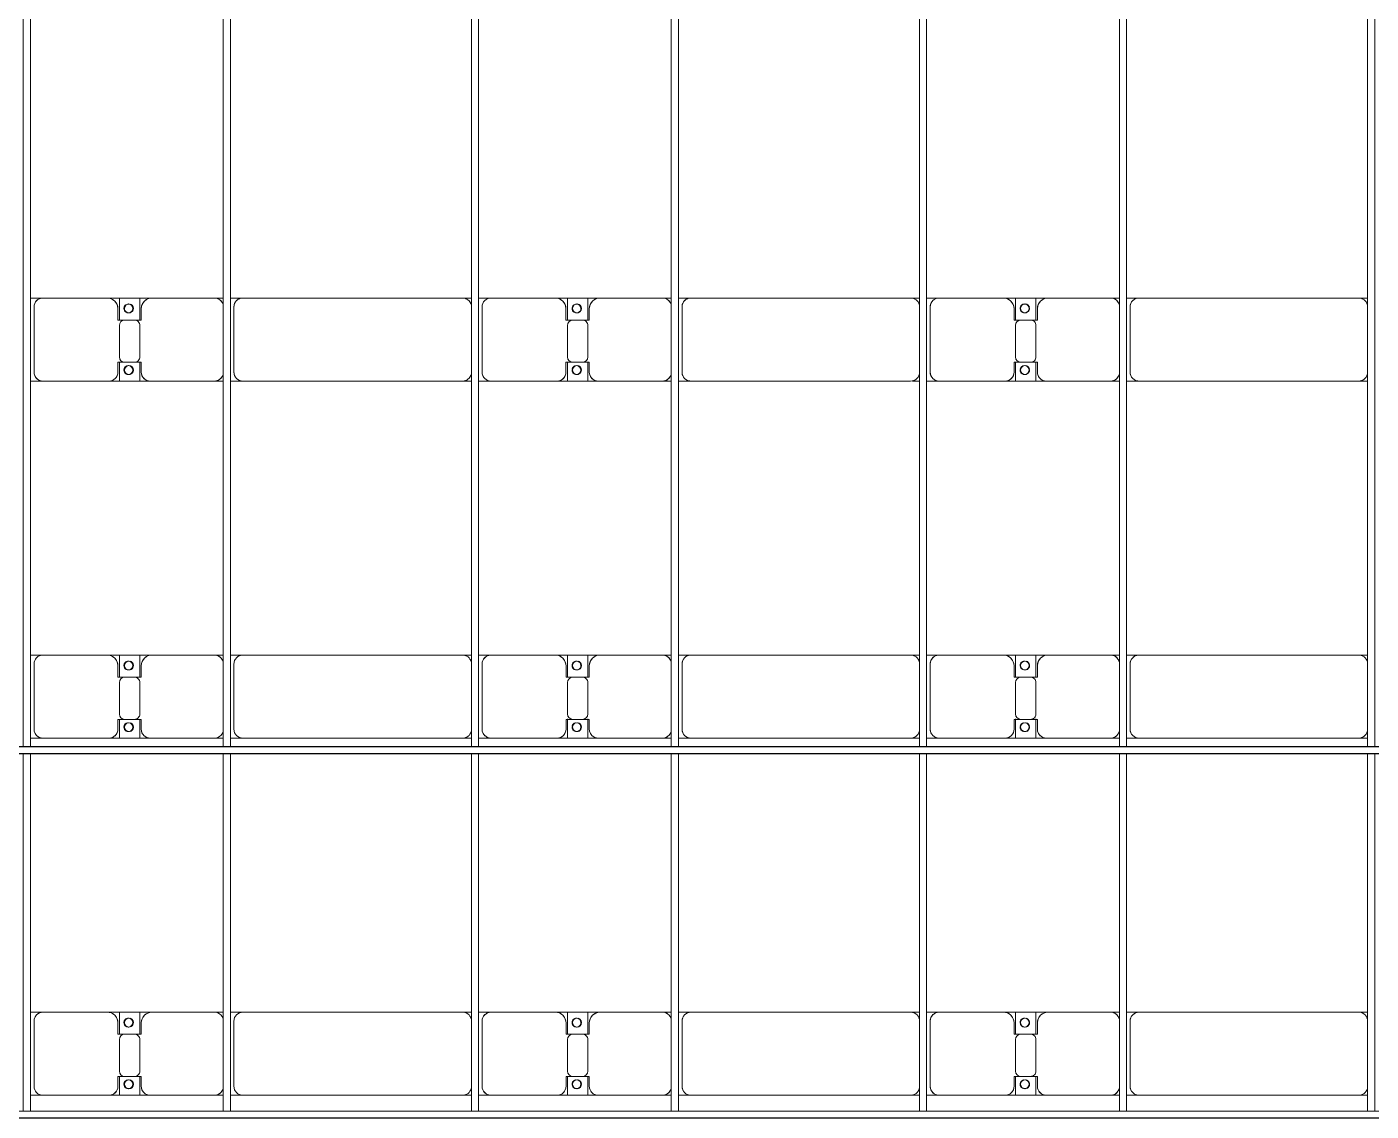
# Model space of a CAD drawing. Header units: millimetres. Extents: x -248177 to 167033, y 156986 to 268923.
# Drawn here: x -200103 to -192573, y 208419 to 214489 of the extents above; entities that cross this region are included whole.
import ezdxf

# ---------------------------------------------------------------- set-up
doc = ezdxf.new("R2010")
doc.units = ezdxf.units.MM
for name, color, linetype, lineweight in [('A-DETL-MBND', 5, 'Continuous', 9), ('A-GENM', 13, 'Continuous', 9), ('S-BEAM', 12, 'Continuous', 9)]:
    doc.layers.add(name, color=color, linetype=linetype, lineweight=lineweight)

# ---------------------------------------------------------------- blocks, each defined once
blk = doc.blocks.new('Dai phao do pin - DẢI PHAO ĐỠ PIN-V24-BỐ TRÍ KHUNG KẾT CẤU BÈ PIN 02')
at = {"layer": 'A-DETL-MBND', "color": 8}
for p, q in [((38349.7, 241.6), (38419.7, 241.6)), ((38349.7, 241.6), (38419.7, 241.6)), ((38779.7, 241.6), (38419.7, 241.6)), ((38779.7, 241.6), (38962.2, 241.6)), ((38962.2, 241.6), (38779.7, 241.6)), ((38847.8, 241.6), (39030.3, 241.6)), ((38847.8, 116.2), (38847.8, 241.6)), ((39030.3, 241.6), (38847.8, 241.6)), ((38962.2, 241.6), (38962.2, 116.2)), ((39380.3, 241.6), (39030.3, 241.6)), ((39380.3, 241.6), (39429.7, 241.6)), ((39380.3, 241.6), (39429.7, 241.6)), ((39469.7, 241.6), (39539.7, 241.6)), ((39469.7, 241.6), (39539.7, 241.6)), ((40770.3, 241.6), (39539.7, 241.6)), ((40770.3, 241.6), (40819.7, 241.6)), ((40770.3, 241.6), (40819.7, 241.6)), ((40859.7, 241.6), (40929.7, 241.6)), ((40859.7, 241.6), (40929.7, 241.6)), ((41289.7, 241.6), (40929.7, 241.6)), ((41289.7, 241.6), (41472.2, 241.6)), ((41472.2, 241.6), (41289.7, 241.6)), ((41357.8, 241.6), (41540.3, 241.6)), ((41357.8, 116.2), (41357.8, 241.6)), ((41540.3, 241.6), (41357.8, 241.6)), ((41472.2, 241.6), (41472.2, 116.2)), ((41890.3, 241.6), (41540.3, 241.6)), ((41890.3, 241.6), (41939.7, 241.6)), ((41890.3, 241.6), (41939.7, 241.6)), ((41979.7, 241.6), (42049.7, 241.6)), ((41979.7, 241.6), (42049.7, 241.6)), ((43280.3, 241.6), (42049.7, 241.6)), ((43290.5, 241.6), (43329.7, 241.6)), ((43290.5, 241.6), (43329.7, 241.6)), ((43369.7, 241.6), (43439.7, 241.6)), ((43369.7, 241.6), (43439.7, 241.6)), ((43799.7, 241.6), (43439.7, 241.6)), ((43799.7, 241.6), (43982.2, 241.6)), ((43982.2, 241.6), (43799.7, 241.6)), ((43867.8, 241.6), (44050.3, 241.6)), ((43867.8, 116.2), (43867.8, 241.6)), ((44050.3, 241.6), (43867.8, 241.6)), ((43982.2, 241.6), (43982.2, 116.2)), ((44400.3, 241.6), (44050.3, 241.6)), ((44400.3, 241.6), (44449.7, 241.6)), ((44400.3, 241.6), (44449.7, 241.6)), ((44489.7, 241.6), (44559.7, 241.6)), ((44489.7, 241.6), (44559.7, 241.6)), ((45790.3, 241.6), (44559.7, 241.6)), ((45790.3, 241.6), (45839.7, 241.6)), ((45790.3, 241.6), (45839.7, 241.6)), ((38369.7, 191.6), (38369.7, -173.4)), ((38839.7, 118.2), (38839.7, 181.6)), ((38970.3, 181.6), (38970.3, 118.2)), ((39489.7, 191.6), (39489.7, -173.4)), ((40879.7, 191.6), (40879.7, -173.4)), ((41349.7, 118.2), (41349.7, 181.6)), ((41480.3, 181.6), (41480.3, 118.2)), ((41999.7, 191.6), (41999.7, -173.4)), ((43389.7, 191.6), (43389.7, -173.4)), ((43859.7, 118.2), (43859.7, 181.6)), ((43990.3, 181.6), (43990.3, 118.2)), ((44509.7, 191.6), (44509.7, -173.4)), ((38932.2, 118.2), (38839.7, 118.2)), ((38847.8, 88.2), (38847.8, -88.2)), ((38970.3, 118.2), (38877.8, 118.2)), ((38962.2, -88.2), (38962.2, 88.2)), ((41442.2, 118.2), (41349.7, 118.2)), ((41357.8, 88.2), (41357.8, -88.2)), ((41480.3, 118.2), (41387.8, 118.2)), ((41472.2, -88.2), (41472.2, 88.2)), ((43952.2, 118.2), (43859.7, 118.2)), ((43867.8, 88.2), (43867.8, -88.2)), ((43990.3, 118.2), (43897.8, 118.2)), ((43982.2, -88.2), (43982.2, 88.2)), ((38839.7, -173.4), (38839.7, -118.2)), ((38839.7, -118.2), (38932.2, -118.2)), ((38847.8, -223.4), (38847.8, -116.2)), ((38877.8, -118.2), (38970.3, -118.2)), ((38962.2, -116.2), (38962.2, -223.4)), ((38970.3, -118.2), (38970.3, -173.4)), ((41349.7, -173.4), (41349.7, -118.2)), ((41349.7, -118.2), (41442.2, -118.2)), ((41357.8, -223.4), (41357.8, -116.2)), ((41387.8, -118.2), (41480.3, -118.2)), ((41472.2, -116.2), (41472.2, -223.4)), ((41480.3, -118.2), (41480.3, -173.4)), ((43859.7, -173.4), (43859.7, -118.2)), ((43859.7, -118.2), (43952.2, -118.2)), ((43867.8, -223.4), (43867.8, -116.2)), ((43897.8, -118.2), (43990.3, -118.2)), ((43982.2, -116.2), (43982.2, -223.4)), ((43990.3, -118.2), (43990.3, -173.4)), ((38419.7, -223.4), (38349.7, -223.4)), ((38419.7, -223.4), (38349.7, -223.4)), ((38419.7, -223.4), (38789.7, -223.4)), ((38962.2, -223.4), (38789.7, -223.4)), ((38789.7, -223.4), (38962.2, -223.4)), ((39020.3, -223.4), (38847.8, -223.4)), ((38847.8, -223.4), (39020.3, -223.4)), ((39020.3, -223.4), (39380.3, -223.4)), ((39429.7, -223.4), (39380.3, -223.4)), ((39429.7, -223.4), (39380.3, -223.4)), ((39539.7, -223.4), (39469.7, -223.4)), ((39539.7, -223.4), (39469.7, -223.4)), ((39539.7, -223.4), (40770.3, -223.4)), ((40819.7, -223.4), (40770.3, -223.4)), ((40819.7, -223.4), (40770.3, -223.4)), ((40929.7, -223.4), (40859.7, -223.4)), ((40929.7, -223.4), (40859.7, -223.4)), ((40929.7, -223.4), (41299.7, -223.4)), ((41472.2, -223.4), (41299.7, -223.4)), ((41299.7, -223.4), (41472.2, -223.4)), ((41530.3, -223.4), (41357.8, -223.4)), ((41357.8, -223.4), (41530.3, -223.4)), ((41530.3, -223.4), (41890.3, -223.4)), ((41939.7, -223.4), (41890.3, -223.4)), ((41939.7, -223.4), (41890.3, -223.4)), ((42049.7, -223.4), (41979.7, -223.4)), ((42049.7, -223.4), (41979.7, -223.4)), ((42049.7, -223.4), (43280.3, -223.4)), ((43329.7, -223.4), (43290.5, -223.4)), ((43329.7, -223.4), (43290.5, -223.4)), ((43439.7, -223.4), (43369.7, -223.4)), ((43439.7, -223.4), (43369.7, -223.4)), ((43439.7, -223.4), (43809.7, -223.4)), ((43982.2, -223.4), (43809.7, -223.4)), ((43809.7, -223.4), (43982.2, -223.4)), ((44040.3, -223.4), (43867.8, -223.4)), ((43867.8, -223.4), (44040.3, -223.4)), ((44040.3, -223.4), (44400.3, -223.4)), ((44449.7, -223.4), (44400.3, -223.4)), ((44449.7, -223.4), (44400.3, -223.4)), ((44559.7, -223.4), (44489.7, -223.4)), ((44559.7, -223.4), (44489.7, -223.4)), ((44559.7, -223.4), (45790.3, -223.4)), ((45839.7, -223.4), (45790.3, -223.4)), ((45839.7, -223.4), (45790.3, -223.4))]:
    blk.add_line(p, q, dxfattribs=at)
for centre, radius, start, end in [((38419.7, 191.6), 50, 90, 180), ((38419.7, 191.6), 50, 105, 180), ((38779.7, 181.6), 60, 360, 90), ((38779.7, 181.6), 60, 360, 60), ((39030.3, 181.6), 60, 90, 180), ((39030.3, 181.6), 60, 120, 180), ((39380.3, 191.6), 50, 15, 90), ((39380.3, 191.6), 50, 15, 75), ((39539.7, 191.6), 50, 90, 180), ((39539.7, 191.6), 50, 105, 135), ((40770.3, 191.6), 50, 15, 90), ((40770.3, 191.6), 50, 60, 90), ((40929.7, 191.6), 50, 90, 180), ((40929.7, 191.6), 50, 105, 180), ((41289.7, 181.6), 60, 0, 90), ((41289.7, 181.6), 60, 0, 60), ((41540.3, 181.6), 60, 90, 180), ((41540.3, 181.6), 60, 120, 180), ((41890.3, 191.6), 50, 15, 90), ((41890.3, 191.6), 50, 15, 75), ((42049.7, 191.6), 50, 90, 180), ((42049.7, 191.6), 50, 105, 135), ((43280.3, 191.6), 50, 15, 90), ((43280.3, 191.6), 50, 60, 78.18072), ((43439.7, 191.6), 50, 90, 180), ((43439.7, 191.6), 50, 105, 180), ((43799.7, 181.6), 60, 0, 90), ((43799.7, 181.6), 60, 0, 60), ((44050.3, 181.6), 60, 90, 180), ((44050.3, 181.6), 60, 120, 180), ((44400.3, 191.6), 50, 15, 90), ((44400.3, 191.6), 50, 15, 75), ((44559.7, 191.6), 50, 90, 180), ((44559.7, 191.6), 50, 105, 135), ((45790.3, 191.6), 50, 15, 90), ((45790.3, 191.6), 50, 60, 90), ((38898.6, 183.2), 25, 0, 180), ((38898.6, 183.2), 25, 180, 0), ((38898.6, 183.2), 25, 0, 165), ((38901.4, 183.2), 25, 360, 180), ((38901.4, 183.2), 25, 90, 180), ((38901.4, 183.2), 25, 180, 0), ((38901.4, 183.2), 25, 180, 300), ((38898.6, 183.2), 25, 210, 0), ((38901.4, 183.2), 25, 15, 75), ((38901.4, 183.2), 25, 330, 345), ((39539.7, 191.6), 50, 150, 180), ((40770.3, 191.6), 50, 15, 30), ((41408.6, 183.2), 25, 0, 180), ((41408.6, 183.2), 25, 180, 0), ((41408.6, 183.2), 25, 0, 165), ((41411.4, 183.2), 25, 0, 180), ((41411.4, 183.2), 25, 90, 180), ((41411.4, 183.2), 25, 180, 360), ((41411.4, 183.2), 25, 180, 300), ((41408.6, 183.2), 25, 210, 0), ((41411.4, 183.2), 25, 15, 75), ((41411.4, 183.2), 25, 330, 345), ((42049.7, 191.6), 50, 150, 180), ((43280.3, 191.6), 50, 15, 30), ((43918.6, 183.2), 25, 0, 180), ((43918.6, 183.2), 25, 180, 360), ((43918.6, 183.2), 25, 0, 165), ((43921.4, 183.2), 25, 0, 180), ((43921.4, 183.2), 25, 90, 180), ((43921.4, 183.2), 25, 180, 0), ((43921.4, 183.2), 25, 180, 300), ((43918.6, 183.2), 25, 210, 360), ((43921.4, 183.2), 25, 15, 75), ((43921.4, 183.2), 25, 330, 345), ((44559.7, 191.6), 50, 150, 180), ((45790.3, 191.6), 50, 15, 30), ((38877.8, 88.2), 30, 90, 180), ((38932.2, 88.2), 30, 0, 90), ((41387.8, 88.2), 30, 90, 180), ((41442.2, 88.2), 30, 360, 90), ((43897.8, 88.2), 30, 90, 180), ((43952.2, 88.2), 30, 360, 90), ((38877.8, -88.2), 30, 180, 270), ((38898.6, -161.8), 25, 360, 180), ((38898.6, -161.8), 25, 105, 165), ((38901.4, -161.8), 25, 360, 180), ((38901.4, -161.8), 25, 105, 180), ((38898.6, -161.8), 25, 360, 75), ((38901.4, -161.8), 25, 15, 75), ((38932.2, -88.2), 30, 270, 0), ((41387.8, -88.2), 30, 180, 270), ((41408.6, -161.8), 25, 0, 180), ((41408.6, -161.8), 25, 105, 165), ((41411.4, -161.8), 25, 0, 180), ((41411.4, -161.8), 25, 105, 180), ((41408.6, -161.8), 25, 0, 75), ((41411.4, -161.8), 25, 15, 75), ((41442.2, -88.2), 30, 270, 360), ((43897.8, -88.2), 30, 180, 270), ((43918.6, -161.8), 25, 0, 180), ((43918.6, -161.8), 25, 105, 165), ((43921.4, -161.8), 25, 0, 180), ((43921.4, -161.8), 25, 105, 180), ((43918.6, -161.8), 25, 0, 75), ((43921.4, -161.8), 25, 15, 75), ((43952.2, -88.2), 30, 270, 0), ((38419.7, -173.4), 50, 180, 270), ((38419.7, -173.4), 50, 180, 255), ((38789.7, -173.4), 50, 270, 0), ((38789.7, -173.4), 50, 285, 0), ((38898.6, -161.8), 25, 180, 0), ((38898.6, -161.8), 25, 195, 0), ((38901.4, -161.8), 25, 180, 360), ((38901.4, -161.8), 25, 180, 270), ((38901.4, -161.8), 25, 285, 345), ((39020.3, -173.4), 50, 180, 270), ((39020.3, -173.4), 50, 180, 255), ((39380.3, -173.4), 50, 270, 345), ((39380.3, -173.4), 50, 285, 345), ((39539.7, -173.4), 50, 180, 270), ((39539.7, -173.4), 50, 180, 210), ((39539.7, -173.4), 50, 240, 270), ((40770.3, -173.4), 50, 270, 345), ((40770.3, -173.4), 50, 285, 300), ((40770.3, -173.4), 50, 330, 345), ((40929.7, -173.4), 50, 180, 270), ((40929.7, -173.4), 50, 180, 255), ((41299.7, -173.4), 50, 270, 0), ((41299.7, -173.4), 50, 285, 0), ((41408.6, -161.8), 25, 180, 360), ((41408.6, -161.8), 25, 195, 0), ((41411.4, -161.8), 25, 180, 0), ((41411.4, -161.8), 25, 180, 270), ((41411.4, -161.8), 25, 285, 345), ((41530.3, -173.4), 50, 180, 270), ((41530.3, -173.4), 50, 180, 255), ((41890.3, -173.4), 50, 270, 345), ((41890.3, -173.4), 50, 285, 345), ((42049.7, -173.4), 50, 180, 270), ((42049.7, -173.4), 50, 180, 210), ((42049.7, -173.4), 50, 240, 270), ((43280.3, -173.4), 50, 270, 345), ((43280.3, -173.4), 50, 285, 300), ((43280.3, -173.4), 50, 330, 345), ((43439.7, -173.4), 50, 180, 270), ((43439.7, -173.4), 50, 180, 255), ((43809.7, -173.4), 50, 270, 0), ((43809.7, -173.4), 50, 285, 0), ((43918.6, -161.8), 25, 180, 0), ((43918.6, -161.8), 25, 195, 0), ((43921.4, -161.8), 25, 180, 0), ((43921.4, -161.8), 25, 180, 270), ((43921.4, -161.8), 25, 285, 345), ((44040.3, -173.4), 50, 180, 270), ((44040.3, -173.4), 50, 180, 255), ((44400.3, -173.4), 50, 270, 345), ((44400.3, -173.4), 50, 285, 345), ((44559.7, -173.4), 50, 180, 270), ((44559.7, -173.4), 50, 180, 210), ((44559.7, -173.4), 50, 240, 270), ((45790.3, -173.4), 50, 270, 345), ((45790.3, -173.4), 50, 285, 300), ((45790.3, -173.4), 50, 330, 345)]:
    blk.add_arc(centre, radius, start, end, dxfattribs=at)
blk = doc.blocks.new('Dai phao do pin - DẢI PHAO ĐỠ PIN-V25-BỐ TRÍ KHUNG KẾT CẤU BÈ PIN 02')
at = {"layer": 'A-DETL-MBND', "color": 8}
for p, q in [((38349.7, 241.6), (38419.7, 241.6)), ((38349.7, 241.6), (38419.7, 241.6)), ((38779.7, 241.6), (38419.7, 241.6)), ((38779.7, 241.6), (38962.2, 241.6)), ((38962.2, 241.6), (38779.7, 241.6)), ((38847.8, 241.6), (39030.3, 241.6)), ((38847.8, 116.2), (38847.8, 241.6)), ((39030.3, 241.6), (38847.8, 241.6)), ((38962.2, 241.6), (38962.2, 116.2)), ((39380.3, 241.6), (39030.3, 241.6)), ((39380.3, 241.6), (39429.7, 241.6)), ((39380.3, 241.6), (39429.7, 241.6)), ((39469.7, 241.6), (39539.7, 241.6)), ((39469.7, 241.6), (39539.7, 241.6)), ((40770.3, 241.6), (39539.7, 241.6)), ((40770.3, 241.6), (40819.7, 241.6)), ((40770.3, 241.6), (40819.7, 241.6)), ((40859.7, 241.6), (40929.7, 241.6)), ((40859.7, 241.6), (40929.7, 241.6)), ((41289.7, 241.6), (40929.7, 241.6)), ((41289.7, 241.6), (41472.2, 241.6)), ((41472.2, 241.6), (41289.7, 241.6)), ((41357.8, 241.6), (41540.3, 241.6)), ((41357.8, 116.2), (41357.8, 241.6)), ((41540.3, 241.6), (41357.8, 241.6)), ((41472.2, 241.6), (41472.2, 116.2)), ((41890.3, 241.6), (41540.3, 241.6)), ((41890.3, 241.6), (41939.7, 241.6)), ((41890.3, 241.6), (41939.7, 241.6)), ((41979.7, 241.6), (42049.7, 241.6)), ((41979.7, 241.6), (42049.7, 241.6)), ((43280.3, 241.6), (42049.7, 241.6)), ((43290.6, 241.6), (43329.7, 241.6)), ((43290.6, 241.6), (43329.7, 241.6)), ((43369.7, 241.6), (43439.7, 241.6)), ((43369.7, 241.6), (43439.7, 241.6)), ((43799.7, 241.6), (43439.7, 241.6)), ((43799.7, 241.6), (43982.2, 241.6)), ((43982.2, 241.6), (43799.7, 241.6)), ((43867.8, 241.6), (44050.3, 241.6)), ((43867.8, 116.2), (43867.8, 241.6)), ((44050.3, 241.6), (43867.8, 241.6)), ((43982.2, 241.6), (43982.2, 116.2)), ((44400.3, 241.6), (44050.3, 241.6)), ((44400.3, 241.6), (44449.7, 241.6)), ((44400.3, 241.6), (44449.7, 241.6)), ((44489.7, 241.6), (44559.7, 241.6)), ((44489.7, 241.6), (44559.7, 241.6)), ((45790.3, 241.6), (44559.7, 241.6)), ((45790.3, 241.6), (45839.7, 241.6)), ((45790.3, 241.6), (45839.7, 241.6)), ((38369.7, 191.6), (38369.7, -173.4)), ((38839.7, 118.2), (38839.7, 181.6)), ((38970.3, 181.6), (38970.3, 118.2)), ((39489.7, 191.6), (39489.7, -173.4)), ((40879.7, 191.6), (40879.7, -173.4)), ((41349.7, 118.2), (41349.7, 181.6)), ((41480.3, 181.6), (41480.3, 118.2)), ((41999.7, 191.6), (41999.7, -173.4)), ((43389.7, 191.6), (43389.7, -173.4)), ((43859.7, 118.2), (43859.7, 181.6)), ((43990.3, 181.6), (43990.3, 118.2)), ((44509.7, 191.6), (44509.7, -173.4)), ((38932.2, 118.2), (38839.7, 118.2)), ((38847.8, 88.2), (38847.8, -88.2)), ((38970.3, 118.2), (38877.8, 118.2)), ((38962.2, -88.2), (38962.2, 88.2)), ((41442.2, 118.2), (41349.7, 118.2)), ((41357.8, 88.2), (41357.8, -88.2)), ((41480.3, 118.2), (41387.8, 118.2)), ((41472.2, -88.2), (41472.2, 88.2)), ((43952.2, 118.2), (43859.7, 118.2)), ((43867.8, 88.2), (43867.8, -88.2)), ((43990.3, 118.2), (43897.8, 118.2)), ((43982.2, -88.2), (43982.2, 88.2)), ((38839.7, -173.4), (38839.7, -118.2)), ((38839.7, -118.2), (38932.2, -118.2)), ((38847.8, -223.4), (38847.8, -116.2)), ((38877.8, -118.2), (38970.3, -118.2)), ((38962.2, -116.2), (38962.2, -223.4)), ((38970.3, -118.2), (38970.3, -173.4)), ((41349.7, -173.4), (41349.7, -118.2)), ((41349.7, -118.2), (41442.2, -118.2)), ((41357.8, -223.4), (41357.8, -116.2)), ((41387.8, -118.2), (41480.3, -118.2)), ((41472.2, -116.2), (41472.2, -223.4)), ((41480.3, -118.2), (41480.3, -173.4)), ((43859.7, -173.4), (43859.7, -118.2)), ((43859.7, -118.2), (43952.2, -118.2)), ((43867.8, -223.4), (43867.8, -116.2)), ((43897.8, -118.2), (43990.3, -118.2)), ((43982.2, -116.2), (43982.2, -223.4)), ((43990.3, -118.2), (43990.3, -173.4)), ((38419.7, -223.4), (38349.7, -223.4)), ((38419.7, -223.4), (38349.7, -223.4)), ((38419.7, -223.4), (38789.7, -223.4)), ((38962.2, -223.4), (38789.7, -223.4)), ((38789.7, -223.4), (38962.2, -223.4)), ((39020.3, -223.4), (38847.8, -223.4)), ((38847.8, -223.4), (39020.3, -223.4)), ((39020.3, -223.4), (39380.3, -223.4)), ((39429.7, -223.4), (39380.3, -223.4)), ((39429.7, -223.4), (39380.3, -223.4)), ((39539.7, -223.4), (39469.7, -223.4)), ((39539.7, -223.4), (39469.7, -223.4)), ((39539.7, -223.4), (40770.3, -223.4)), ((40819.7, -223.4), (40770.3, -223.4)), ((40819.7, -223.4), (40770.3, -223.4)), ((40929.7, -223.4), (40859.7, -223.4)), ((40929.7, -223.4), (40859.7, -223.4)), ((40929.7, -223.4), (41299.7, -223.4)), ((41472.2, -223.4), (41299.7, -223.4)), ((41299.7, -223.4), (41472.2, -223.4)), ((41530.3, -223.4), (41357.8, -223.4)), ((41357.8, -223.4), (41530.3, -223.4)), ((41530.3, -223.4), (41890.3, -223.4)), ((41939.7, -223.4), (41890.3, -223.4)), ((41939.7, -223.4), (41890.3, -223.4)), ((42049.7, -223.4), (41979.7, -223.4)), ((42049.7, -223.4), (41979.7, -223.4)), ((42049.7, -223.4), (43280.3, -223.4)), ((43329.7, -223.4), (43290.5, -223.4)), ((43329.7, -223.4), (43290.5, -223.4)), ((43439.7, -223.4), (43369.7, -223.4)), ((43439.7, -223.4), (43369.7, -223.4)), ((43439.7, -223.4), (43809.7, -223.4)), ((43982.2, -223.4), (43809.7, -223.4)), ((43809.7, -223.4), (43982.2, -223.4)), ((44040.3, -223.4), (43867.8, -223.4)), ((43867.8, -223.4), (44040.3, -223.4)), ((44040.3, -223.4), (44400.3, -223.4)), ((44449.7, -223.4), (44400.3, -223.4)), ((44449.7, -223.4), (44400.3, -223.4)), ((44559.7, -223.4), (44489.7, -223.4)), ((44559.7, -223.4), (44489.7, -223.4)), ((44559.7, -223.4), (45790.3, -223.4)), ((45839.7, -223.4), (45790.3, -223.4)), ((45839.7, -223.4), (45790.3, -223.4))]:
    blk.add_line(p, q, dxfattribs=at)
for centre, radius, start, end in [((38419.7, 191.6), 50, 90, 180), ((38419.7, 191.6), 50, 105, 180), ((38779.7, 181.6), 60, 360, 90), ((38779.7, 181.6), 60, 360, 60), ((39030.3, 181.6), 60, 90, 180), ((39030.3, 181.6), 60, 120, 180), ((39380.3, 191.6), 50, 15, 90), ((39380.3, 191.6), 50, 15, 75), ((39539.7, 191.6), 50, 90, 180), ((39539.7, 191.6), 50, 105, 135), ((40770.3, 191.6), 50, 15, 90), ((40770.3, 191.6), 50, 60, 90), ((40929.7, 191.6), 50, 90, 180), ((40929.7, 191.6), 50, 105, 180), ((41289.7, 181.6), 60, 0, 90), ((41289.7, 181.6), 60, 0, 60), ((41540.3, 181.6), 60, 90, 180), ((41540.3, 181.6), 60, 120, 180), ((41890.3, 191.6), 50, 15, 90), ((41890.3, 191.6), 50, 15, 75), ((42049.7, 191.6), 50, 90, 180), ((42049.7, 191.6), 50, 105, 135), ((43280.3, 191.6), 50, 15, 90), ((43280.3, 191.6), 50, 60, 78.15004), ((43439.7, 191.6), 50, 90, 180), ((43439.7, 191.6), 50, 105, 180), ((43799.7, 181.6), 60, 0, 90), ((43799.7, 181.6), 60, 0, 60), ((44050.3, 181.6), 60, 90, 180), ((44050.3, 181.6), 60, 120, 180), ((44400.3, 191.6), 50, 15, 90), ((44400.3, 191.6), 50, 15, 75), ((44559.7, 191.6), 50, 90, 180), ((44559.7, 191.6), 50, 105, 135), ((45790.3, 191.6), 50, 15, 90), ((45790.3, 191.6), 50, 60, 90), ((38898.6, 183.2), 25, 0, 180), ((38898.6, 183.2), 25, 180, 0), ((38898.6, 183.2), 25, 0, 165), ((38901.4, 183.2), 25, 360, 180), ((38901.4, 183.2), 25, 90, 180), ((38901.4, 183.2), 25, 180, 0), ((38901.4, 183.2), 25, 180, 300), ((38898.6, 183.2), 25, 210, 0), ((38901.4, 183.2), 25, 15, 75), ((38901.4, 183.2), 25, 330, 345), ((39539.7, 191.6), 50, 150, 180), ((40770.3, 191.6), 50, 15, 30), ((41408.6, 183.2), 25, 0, 180), ((41408.6, 183.2), 25, 180, 0), ((41408.6, 183.2), 25, 0, 165), ((41411.4, 183.2), 25, 0, 180), ((41411.4, 183.2), 25, 90, 180), ((41411.4, 183.2), 25, 180, 360), ((41411.4, 183.2), 25, 180, 300), ((41408.6, 183.2), 25, 210, 0), ((41411.4, 183.2), 25, 15, 75), ((41411.4, 183.2), 25, 330, 345), ((42049.7, 191.6), 50, 150, 180), ((43280.3, 191.6), 50, 15, 30), ((43918.6, 183.2), 25, 0, 180), ((43918.6, 183.2), 25, 180, 360), ((43918.6, 183.2), 25, 0, 165), ((43921.4, 183.2), 25, 0, 180), ((43921.4, 183.2), 25, 90, 180), ((43921.4, 183.2), 25, 180, 0), ((43921.4, 183.2), 25, 180, 300), ((43918.6, 183.2), 25, 210, 360), ((43921.4, 183.2), 25, 15, 75), ((43921.4, 183.2), 25, 330, 345), ((44559.7, 191.6), 50, 150, 180), ((45790.3, 191.6), 50, 15, 30), ((38877.8, 88.2), 30, 90, 180), ((38932.2, 88.2), 30, 0, 90), ((41387.8, 88.2), 30, 90, 180), ((41442.2, 88.2), 30, 360, 90), ((43897.8, 88.2), 30, 90, 180), ((43952.2, 88.2), 30, 360, 90), ((38877.8, -88.2), 30, 180, 270), ((38898.6, -161.8), 25, 360, 180), ((38898.6, -161.8), 25, 105, 165), ((38901.4, -161.8), 25, 360, 180), ((38901.4, -161.8), 25, 105, 180), ((38898.6, -161.8), 25, 360, 75), ((38901.4, -161.8), 25, 15, 75), ((38932.2, -88.2), 30, 270, 0), ((41387.8, -88.2), 30, 180, 270), ((41408.6, -161.8), 25, 0, 180), ((41408.6, -161.8), 25, 105, 165), ((41411.4, -161.8), 25, 0, 180), ((41411.4, -161.8), 25, 105, 180), ((41408.6, -161.8), 25, 0, 75), ((41411.4, -161.8), 25, 15, 75), ((41442.2, -88.2), 30, 270, 360), ((43897.8, -88.2), 30, 180, 270), ((43918.6, -161.8), 25, 0, 180), ((43918.6, -161.8), 25, 105, 165), ((43921.4, -161.8), 25, 0, 180), ((43921.4, -161.8), 25, 105, 180), ((43918.6, -161.8), 25, 0, 75), ((43921.4, -161.8), 25, 15, 75), ((43952.2, -88.2), 30, 270, 0), ((38419.7, -173.4), 50, 180, 270), ((38419.7, -173.4), 50, 180, 255), ((38789.7, -173.4), 50, 270, 0), ((38789.7, -173.4), 50, 285, 0), ((38898.6, -161.8), 25, 180, 0), ((38898.6, -161.8), 25, 195, 0), ((38901.4, -161.8), 25, 180, 360), ((38901.4, -161.8), 25, 180, 270), ((38901.4, -161.8), 25, 285, 345), ((39020.3, -173.4), 50, 180, 270), ((39020.3, -173.4), 50, 180, 255), ((39380.3, -173.4), 50, 270, 345), ((39380.3, -173.4), 50, 285, 345), ((39539.7, -173.4), 50, 180, 270), ((39539.7, -173.4), 50, 180, 210), ((39539.7, -173.4), 50, 240, 270), ((40770.3, -173.4), 50, 270, 345), ((40770.3, -173.4), 50, 285, 300), ((40770.3, -173.4), 50, 330, 345), ((40929.7, -173.4), 50, 180, 270), ((40929.7, -173.4), 50, 180, 255), ((41299.7, -173.4), 50, 270, 0), ((41299.7, -173.4), 50, 285, 0), ((41408.6, -161.8), 25, 180, 360), ((41408.6, -161.8), 25, 195, 0), ((41411.4, -161.8), 25, 180, 0), ((41411.4, -161.8), 25, 180, 270), ((41411.4, -161.8), 25, 285, 345), ((41530.3, -173.4), 50, 180, 270), ((41530.3, -173.4), 50, 180, 255), ((41890.3, -173.4), 50, 270, 345), ((41890.3, -173.4), 50, 285, 345), ((42049.7, -173.4), 50, 180, 270), ((42049.7, -173.4), 50, 180, 210), ((42049.7, -173.4), 50, 240, 270), ((43280.3, -173.4), 50, 270, 345), ((43280.3, -173.4), 50, 285, 300), ((43280.3, -173.4), 50, 330, 345), ((43439.7, -173.4), 50, 180, 270), ((43439.7, -173.4), 50, 180, 255), ((43809.7, -173.4), 50, 270, 0), ((43809.7, -173.4), 50, 285, 0), ((43918.6, -161.8), 25, 180, 0), ((43918.6, -161.8), 25, 195, 0), ((43921.4, -161.8), 25, 180, 0), ((43921.4, -161.8), 25, 180, 270), ((43921.4, -161.8), 25, 285, 345), ((44040.3, -173.4), 50, 180, 270), ((44040.3, -173.4), 50, 180, 255), ((44400.3, -173.4), 50, 270, 345), ((44400.3, -173.4), 50, 285, 345), ((44559.7, -173.4), 50, 180, 270), ((44559.7, -173.4), 50, 180, 210), ((44559.7, -173.4), 50, 240, 270), ((45790.3, -173.4), 50, 270, 345), ((45790.3, -173.4), 50, 285, 300), ((45790.3, -173.4), 50, 330, 345)]:
    blk.add_arc(centre, radius, start, end, dxfattribs=at)
blk = doc.blocks.new('Dai phao do pin - DẢI PHAO ĐỠ PIN-V26-BỐ TRÍ KHUNG KẾT CẤU BÈ PIN 02')
at = {"layer": 'A-DETL-MBND', "color": 8}
for p, q in [((38349.7, 241.6), (38419.7, 241.6)), ((38349.7, 241.6), (38419.7, 241.6)), ((38779.7, 241.6), (38419.7, 241.6)), ((38779.7, 241.6), (38962.2, 241.6)), ((38962.2, 241.6), (38779.7, 241.6)), ((38847.8, 241.6), (39030.3, 241.6)), ((38847.8, 116.2), (38847.8, 241.6)), ((39030.3, 241.6), (38847.8, 241.6)), ((38962.2, 241.6), (38962.2, 116.2)), ((39380.3, 241.6), (39030.3, 241.6)), ((39380.3, 241.6), (39429.7, 241.6)), ((39380.3, 241.6), (39429.7, 241.6)), ((39469.7, 241.6), (39539.7, 241.6)), ((39469.7, 241.6), (39539.7, 241.6)), ((40770.3, 241.6), (39539.7, 241.6)), ((40770.3, 241.6), (40819.7, 241.6)), ((40770.3, 241.6), (40819.7, 241.6)), ((40859.7, 241.6), (40929.7, 241.6)), ((40859.7, 241.6), (40929.7, 241.6)), ((41289.7, 241.6), (40929.7, 241.6)), ((41289.7, 241.6), (41472.2, 241.6)), ((41472.2, 241.6), (41289.7, 241.6)), ((41357.8, 241.6), (41540.3, 241.6)), ((41357.8, 116.2), (41357.8, 241.6)), ((41540.3, 241.6), (41357.8, 241.6)), ((41472.2, 241.6), (41472.2, 116.2)), ((41890.3, 241.6), (41540.3, 241.6)), ((41890.3, 241.6), (41939.7, 241.6)), ((41890.3, 241.6), (41939.7, 241.6)), ((41979.7, 241.6), (42049.7, 241.6)), ((41979.7, 241.6), (42049.7, 241.6)), ((43280.3, 241.6), (42049.7, 241.6)), ((43280.3, 241.6), (43329.7, 241.6)), ((43280.3, 241.6), (43329.7, 241.6)), ((43369.7, 241.6), (43439.7, 241.6)), ((43369.7, 241.6), (43439.7, 241.6)), ((43799.7, 241.6), (43439.7, 241.6)), ((43799.7, 241.6), (43982.2, 241.6)), ((43982.2, 241.6), (43799.7, 241.6)), ((43867.8, 241.6), (44050.3, 241.6)), ((43867.8, 116.2), (43867.8, 241.6)), ((44050.3, 241.6), (43867.8, 241.6)), ((43982.2, 241.6), (43982.2, 116.2)), ((44400.3, 241.6), (44050.3, 241.6)), ((44400.3, 241.6), (44449.7, 241.6)), ((44400.3, 241.6), (44449.7, 241.6)), ((44489.7, 241.6), (44559.7, 241.6)), ((44489.7, 241.6), (44559.7, 241.6)), ((45790.3, 241.6), (44559.7, 241.6)), ((45790.3, 241.6), (45839.7, 241.6)), ((45790.3, 241.6), (45839.7, 241.6)), ((38369.7, 191.6), (38369.7, -173.4)), ((38839.7, 118.2), (38839.7, 181.6)), ((38970.3, 181.6), (38970.3, 118.2)), ((39489.7, 191.6), (39489.7, -173.4)), ((40879.7, 191.6), (40879.7, -173.4)), ((41349.7, 118.2), (41349.7, 181.6)), ((41480.3, 181.6), (41480.3, 118.2)), ((41999.7, 191.6), (41999.7, -173.4)), ((43389.7, 191.6), (43389.7, -173.4)), ((43859.7, 118.2), (43859.7, 181.6)), ((43990.3, 181.6), (43990.3, 118.2)), ((44509.7, 191.6), (44509.7, -173.4)), ((38932.2, 118.2), (38839.7, 118.2)), ((38847.8, 88.2), (38847.8, -88.2)), ((38970.3, 118.2), (38877.8, 118.2)), ((38962.2, -88.2), (38962.2, 88.2)), ((41442.2, 118.2), (41349.7, 118.2)), ((41357.8, 88.2), (41357.8, -88.2)), ((41480.3, 118.2), (41387.8, 118.2)), ((41472.2, -88.2), (41472.2, 88.2)), ((43952.2, 118.2), (43859.7, 118.2)), ((43867.8, 88.2), (43867.8, -88.2)), ((43990.3, 118.2), (43897.8, 118.2)), ((43982.2, -88.2), (43982.2, 88.2)), ((38839.7, -173.4), (38839.7, -118.2)), ((38839.7, -118.2), (38932.2, -118.2)), ((38847.8, -223.4), (38847.8, -116.2)), ((38877.8, -118.2), (38970.3, -118.2)), ((38962.2, -116.2), (38962.2, -223.4)), ((38970.3, -118.2), (38970.3, -173.4)), ((41349.7, -173.4), (41349.7, -118.2)), ((41349.7, -118.2), (41442.2, -118.2)), ((41357.8, -223.4), (41357.8, -116.2)), ((41387.8, -118.2), (41480.3, -118.2)), ((41472.2, -116.2), (41472.2, -223.4)), ((41480.3, -118.2), (41480.3, -173.4)), ((43859.7, -173.4), (43859.7, -118.2)), ((43859.7, -118.2), (43952.2, -118.2)), ((43867.8, -223.4), (43867.8, -116.2)), ((43897.8, -118.2), (43990.3, -118.2)), ((43982.2, -116.2), (43982.2, -223.4)), ((43990.3, -118.2), (43990.3, -173.4)), ((38419.7, -223.4), (38349.7, -223.4)), ((38419.7, -223.4), (38349.7, -223.4)), ((38419.7, -223.4), (38789.7, -223.4)), ((38962.2, -223.4), (38789.7, -223.4)), ((38789.7, -223.4), (38962.2, -223.4)), ((39020.3, -223.4), (38847.8, -223.4)), ((38847.8, -223.4), (39020.3, -223.4)), ((39020.3, -223.4), (39380.3, -223.4)), ((39429.7, -223.4), (39380.3, -223.4)), ((39429.7, -223.4), (39380.3, -223.4)), ((39539.7, -223.4), (39469.7, -223.4)), ((39539.7, -223.4), (39469.7, -223.4)), ((39539.7, -223.4), (40770.3, -223.4)), ((40819.7, -223.4), (40770.3, -223.4)), ((40819.7, -223.4), (40770.3, -223.4)), ((40929.7, -223.4), (40859.7, -223.4)), ((40929.7, -223.4), (40859.7, -223.4)), ((40929.7, -223.4), (41299.7, -223.4)), ((41472.2, -223.4), (41299.7, -223.4)), ((41299.7, -223.4), (41472.2, -223.4)), ((41530.3, -223.4), (41357.8, -223.4)), ((41357.8, -223.4), (41530.3, -223.4)), ((41530.3, -223.4), (41890.3, -223.4)), ((41939.7, -223.4), (41890.3, -223.4)), ((41939.7, -223.4), (41890.3, -223.4)), ((42049.7, -223.4), (41979.7, -223.4)), ((42049.7, -223.4), (41979.7, -223.4)), ((42049.7, -223.4), (43280.3, -223.4)), ((43329.7, -223.4), (43290.6, -223.4)), ((43329.7, -223.4), (43290.6, -223.4)), ((43439.7, -223.4), (43369.7, -223.4)), ((43439.7, -223.4), (43369.7, -223.4)), ((43439.7, -223.4), (43809.7, -223.4)), ((43982.2, -223.4), (43809.7, -223.4)), ((43809.7, -223.4), (43982.2, -223.4)), ((44040.3, -223.4), (43867.8, -223.4)), ((43867.8, -223.4), (44040.3, -223.4)), ((44040.3, -223.4), (44400.3, -223.4)), ((44449.7, -223.4), (44400.3, -223.4)), ((44449.7, -223.4), (44400.3, -223.4)), ((44559.7, -223.4), (44489.7, -223.4)), ((44559.7, -223.4), (44489.7, -223.4)), ((44559.7, -223.4), (45790.3, -223.4)), ((45839.7, -223.4), (45790.3, -223.4)), ((45839.7, -223.4), (45790.3, -223.4))]:
    blk.add_line(p, q, dxfattribs=at)
for centre, radius, start, end in [((38419.7, 191.6), 50, 90, 180), ((38419.7, 191.6), 50, 105, 180), ((38779.7, 181.6), 60, 360, 90), ((38779.7, 181.6), 60, 360, 60), ((39030.3, 181.6), 60, 90, 180), ((39030.3, 181.6), 60, 120, 180), ((39380.3, 191.6), 50, 15, 90), ((39380.3, 191.6), 50, 15, 75), ((39539.7, 191.6), 50, 90, 180), ((39539.7, 191.6), 50, 105, 137.58785), ((40770.3, 191.6), 50, 15, 90), ((40770.3, 191.6), 50, 60, 90), ((40929.7, 191.6), 50, 90, 180), ((40929.7, 191.6), 50, 105, 180), ((41289.7, 181.6), 60, 0, 90), ((41289.7, 181.6), 60, 0, 60), ((41540.3, 181.6), 60, 90, 180), ((41540.3, 181.6), 60, 120, 180), ((41890.3, 191.6), 50, 15, 90), ((41890.3, 191.6), 50, 15, 75), ((42049.7, 191.6), 50, 90, 180), ((42049.7, 191.6), 50, 105, 137.63599), ((43280.3, 191.6), 50, 15, 90), ((43280.3, 191.6), 50, 60, 90), ((43439.7, 191.6), 50, 90, 180), ((43439.7, 191.6), 50, 105, 180), ((43799.7, 181.6), 60, 0, 90), ((43799.7, 181.6), 60, 0, 60), ((44050.3, 181.6), 60, 90, 180), ((44050.3, 181.6), 60, 120, 180), ((44400.3, 191.6), 50, 15, 90), ((44400.3, 191.6), 50, 15, 75), ((44559.7, 191.6), 50, 90, 180), ((44559.7, 191.6), 50, 105, 137.68413), ((45790.3, 191.6), 50, 15, 90), ((45790.3, 191.6), 50, 60, 90), ((38898.6, 183.2), 25, 0, 180), ((38898.6, 183.2), 25, 180, 0), ((38898.6, 183.2), 25, 0, 165), ((38901.4, 183.2), 25, 360, 180), ((38901.4, 183.2), 25, 90, 180), ((38901.4, 183.2), 25, 180, 0), ((38901.4, 183.2), 25, 180, 300), ((38898.6, 183.2), 25, 210, 0), ((38901.4, 183.2), 25, 15, 75), ((38901.4, 183.2), 25, 330, 345), ((39539.7, 191.6), 50, 150, 180), ((40770.3, 191.6), 50, 15, 30), ((41408.6, 183.2), 25, 0, 180), ((41408.6, 183.2), 25, 180, 0), ((41408.6, 183.2), 25, 0, 165), ((41411.4, 183.2), 25, 0, 180), ((41411.4, 183.2), 25, 90, 180), ((41411.4, 183.2), 25, 180, 360), ((41411.4, 183.2), 25, 180, 300), ((41408.6, 183.2), 25, 210, 0), ((41411.4, 183.2), 25, 15, 75), ((41411.4, 183.2), 25, 330, 345), ((42049.7, 191.6), 50, 150, 180), ((43280.3, 191.6), 50, 15, 30), ((43918.6, 183.2), 25, 0, 180), ((43918.6, 183.2), 25, 180, 360), ((43918.6, 183.2), 25, 0, 165), ((43921.4, 183.2), 25, 0, 180), ((43921.4, 183.2), 25, 90, 180), ((43921.4, 183.2), 25, 180, 0), ((43921.4, 183.2), 25, 180, 300), ((43918.6, 183.2), 25, 210, 360), ((43921.4, 183.2), 25, 15, 75), ((43921.4, 183.2), 25, 330, 345), ((44559.7, 191.6), 50, 150, 180), ((45790.3, 191.6), 50, 15, 30), ((38877.8, 88.2), 30, 90, 180), ((38932.2, 88.2), 30, 0, 90), ((41387.8, 88.2), 30, 90, 180), ((41442.2, 88.2), 30, 360, 90), ((43897.8, 88.2), 30, 90, 180), ((43952.2, 88.2), 30, 360, 90), ((38877.8, -88.2), 30, 180, 270), ((38898.6, -161.8), 25, 360, 180), ((38898.6, -161.8), 25, 105, 165), ((38901.4, -161.8), 25, 360, 180), ((38901.4, -161.8), 25, 105, 180), ((38898.6, -161.8), 25, 360, 75), ((38901.4, -161.8), 25, 15, 75), ((38932.2, -88.2), 30, 270, 0), ((41387.8, -88.2), 30, 180, 270), ((41408.6, -161.8), 25, 0, 180), ((41408.6, -161.8), 25, 105, 165), ((41411.4, -161.8), 25, 0, 180), ((41411.4, -161.8), 25, 105, 180), ((41408.6, -161.8), 25, 0, 75), ((41411.4, -161.8), 25, 15, 75), ((41442.2, -88.2), 30, 270, 360), ((43897.8, -88.2), 30, 180, 270), ((43918.6, -161.8), 25, 0, 180), ((43918.6, -161.8), 25, 105, 165), ((43921.4, -161.8), 25, 0, 180), ((43921.4, -161.8), 25, 105, 180), ((43918.6, -161.8), 25, 0, 75), ((43921.4, -161.8), 25, 15, 75), ((43952.2, -88.2), 30, 270, 0), ((38419.7, -173.4), 50, 180, 270), ((38419.7, -173.4), 50, 180, 255), ((38789.7, -173.4), 50, 270, 0), ((38789.7, -173.4), 50, 285, 0), ((38898.6, -161.8), 25, 180, 0), ((38898.6, -161.8), 25, 195, 0), ((38901.4, -161.8), 25, 180, 360), ((38901.4, -161.8), 25, 180, 270), ((38901.4, -161.8), 25, 285, 345), ((39020.3, -173.4), 50, 180, 270), ((39020.3, -173.4), 50, 180, 255), ((39380.3, -173.4), 50, 270, 345), ((39380.3, -173.4), 50, 285, 345), ((39539.7, -173.4), 50, 180, 270), ((39539.7, -173.4), 50, 180, 210), ((39539.7, -173.4), 50, 240, 270), ((40770.3, -173.4), 50, 270, 345), ((40770.3, -173.4), 50, 285, 300), ((40770.3, -173.4), 50, 330, 345), ((40929.7, -173.4), 50, 180, 270), ((40929.7, -173.4), 50, 180, 255), ((41299.7, -173.4), 50, 270, 0), ((41299.7, -173.4), 50, 285, 0), ((41408.6, -161.8), 25, 180, 360), ((41408.6, -161.8), 25, 195, 0), ((41411.4, -161.8), 25, 180, 0), ((41411.4, -161.8), 25, 180, 270), ((41411.4, -161.8), 25, 285, 345), ((41530.3, -173.4), 50, 180, 270), ((41530.3, -173.4), 50, 180, 255), ((41890.3, -173.4), 50, 270, 345), ((41890.3, -173.4), 50, 285, 345), ((42049.7, -173.4), 50, 180, 270), ((42049.7, -173.4), 50, 180, 210), ((42049.7, -173.4), 50, 240, 270), ((43280.3, -173.4), 50, 270, 345), ((43280.3, -173.4), 50, 285, 300), ((43280.3, -173.4), 50, 330, 345), ((43439.7, -173.4), 50, 180, 270), ((43439.7, -173.4), 50, 180, 255), ((43809.7, -173.4), 50, 270, 0), ((43809.7, -173.4), 50, 285, 0), ((43918.6, -161.8), 25, 180, 0), ((43918.6, -161.8), 25, 195, 0), ((43921.4, -161.8), 25, 180, 0), ((43921.4, -161.8), 25, 180, 270), ((43921.4, -161.8), 25, 285, 345), ((44040.3, -173.4), 50, 180, 270), ((44040.3, -173.4), 50, 180, 255), ((44400.3, -173.4), 50, 270, 345), ((44400.3, -173.4), 50, 285, 345), ((44559.7, -173.4), 50, 180, 270), ((44559.7, -173.4), 50, 180, 210), ((44559.7, -173.4), 50, 240, 270), ((45790.3, -173.4), 50, 270, 345), ((45790.3, -173.4), 50, 285, 300), ((45790.3, -173.4), 50, 330, 345)]:
    blk.add_arc(centre, radius, start, end, dxfattribs=at)
blk = doc.blocks.new('Dầm C52 - Dầm C52-24593-BỐ TRÍ KHUNG KẾT CẤU BÈ PIN 02')
at = {"layer": 'S-BEAM', "color": 1}
for p, q in [((-4178.2, 20), (-2178.2, 20)), ((-2138.2, 20), (3821.8, 20)), ((-2178.2, -20), (-4178.2, -20)), ((3821.8, -20), (-2138.2, -20))]:
    blk.add_line(p, q, dxfattribs=at)
blk = doc.blocks.new('Dầm C52 - Hộp 40x60-16517-BỐ TRÍ KHUNG KẾT CẤU BÈ PIN 02')
at = {"layer": 'S-BEAM', "color": 3, "lineweight": 25}
for p, q in [((-109999.4, 20), (109999.4, 20)), ((109999.4, -20), (-109999.4, -20))]:
    blk.add_line(p, q, dxfattribs=at)
blk = doc.blocks.new('HOBANMONG_BEPIN 2_rvt-1-BỐ TRÍ KHUNG KẾT CẤU BÈ PIN 02')
at = {"layer": 'A-GENM', "lineweight": 9, "rotation": 0.0007586094741477002}
for name, p in [('Dai phao do pin - DẢI PHAO ĐỠ PIN-V26-BỐ TRÍ KHUNG KẾT CẤU BÈ PIN 02', (-238432.6, 212729.1)), ('Dai phao do pin - DẢI PHAO ĐỠ PIN-V25-BỐ TRÍ KHUNG KẾT CẤU BÈ PIN 02', (-238432.5, 210730)), ('Dai phao do pin - DẢI PHAO ĐỠ PIN-V24-BỐ TRÍ KHUNG KẾT CẤU BÈ PIN 02', (-238432.5, 208730.8))]:
    blk.add_blockref(name, p, dxfattribs=at)
at = {"layer": 'S-BEAM', "lineweight": 9}
for name, p, rotation in [('Dầm C52 - Dầm C52-24593-BỐ TRÍ KHUNG KẾT CẤU BÈ PIN 02', (-200102.9, 212597.8), 90.00075860989138), ('Dầm C52 - Dầm C52-24593-BỐ TRÍ KHUNG KẾT CẤU BÈ PIN 02', (-198982.9, 212597.8), 90.00075860989138), ('Dầm C52 - Dầm C52-24593-BỐ TRÍ KHUNG KẾT CẤU BÈ PIN 02', (-197592.9, 212597.9), 90.00075860989138), ('Dầm C52 - Dầm C52-24593-BỐ TRÍ KHUNG KẾT CẤU BÈ PIN 02', (-196472.9, 212597.9), 90.00075860989138), ('Dầm C52 - Dầm C52-24593-BỐ TRÍ KHUNG KẾT CẤU BÈ PIN 02', (-195082.9, 212597.9), 90.00075860989138), ('Dầm C52 - Dầm C52-24593-BỐ TRÍ KHUNG KẾT CẤU BÈ PIN 02', (-193962.9, 212597.9), 90.00075860989138), ('Dầm C52 - Dầm C52-24593-BỐ TRÍ KHUNG KẾT CẤU BÈ PIN 02', (-192572.9, 212597.9), 90.00075860989138), ('Dầm C52 - Hộp 40x60-16517-BỐ TRÍ KHUNG KẾT CẤU BÈ PIN 02', (-131154.6, 210440.5), 0.0007586094741477002), ('Dầm C52 - Hộp 40x60-16517-BỐ TRÍ KHUNG KẾT CẤU BÈ PIN 02', (-131154.6, 208400.5), 0.0007586094741477002)]:
    blk.add_blockref(name, p, dxfattribs=dict(at, rotation=rotation))

msp = doc.modelspace()

# ---------------------------------------------------------------- block references
at = {"lineweight": 5}
msp.add_blockref('HOBANMONG_BEPIN 2_rvt-1-BỐ TRÍ KHUNG KẾT CẤU BÈ PIN 02', (0, 0), dxfattribs=at)

doc.saveas('drawing.dxf')
